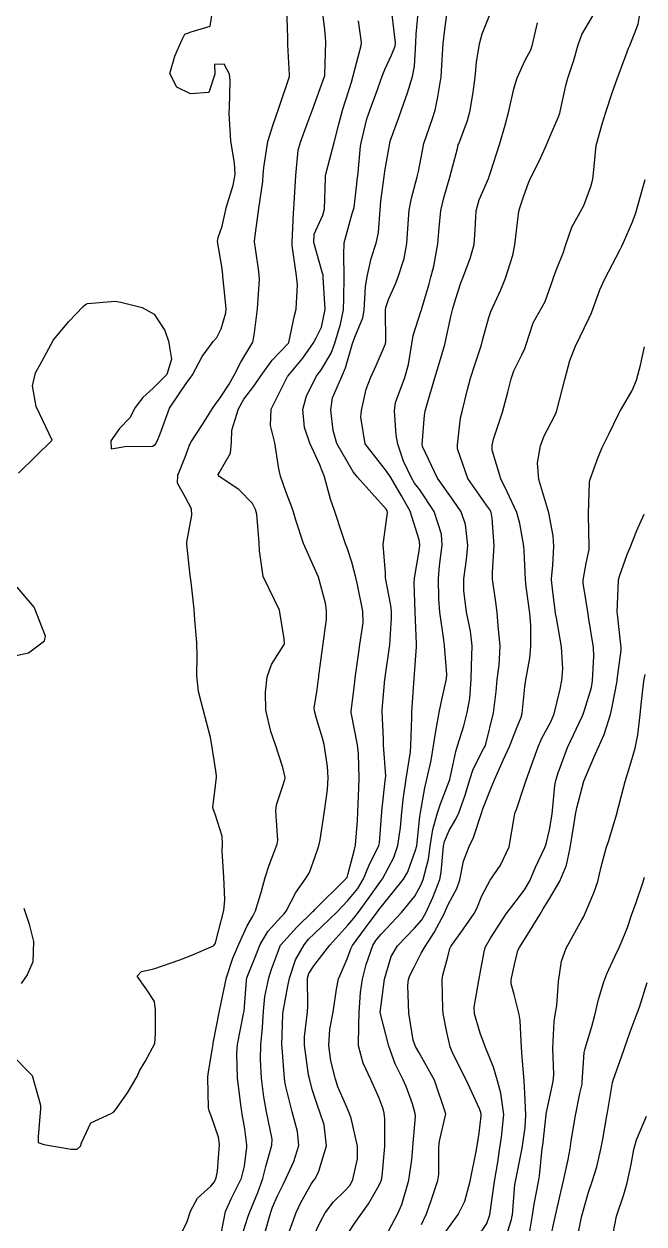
# Model space of a CAD drawing. Header units: metres. Extents: x 307586 to 320046, y 7427249 to 7434250.
# Drawn here: x 319265.2 to 319302.3, y 7427977.6 to 7428049.3 of the extents above; entities that cross this region are included whole.
import ezdxf

# ---------------------------------------------------------------- set-up
doc = ezdxf.new("R2010")
doc.units = ezdxf.units.M
doc.header["$MEASUREMENT"] = 0
doc.layers.add('Curvas de Nivel 1m', color=11, linetype='Continuous')
doc.layers.add('Curvas de Nivel 5m', color=15, linetype='Continuous')

msp = doc.modelspace()

# ---------------------------------------------------------------- linework, layer by layer
at = {"layer": 'Curvas de Nivel 1m', "flags": 128}
for points, elevation in [([(319264.455, 7427987.696), (319265.697, 7427986.437), (319266.197, 7427984.652), (319266.198, 7427984.432), (319266.056, 7427982.774), (319266.061, 7427982.433), (319266.392, 7427982.303), (319268.015, 7427982.031), (319268.389, 7427982.019), (319268.583, 7427982.206), (319268.641, 7427982.398), (319269.202, 7427983.595), (319270.411, 7427984.155), (319270.556, 7427984.234), (319270.669, 7427984.377), (319271.396, 7427985.402), (319271.96, 7427986.365), (319272.108, 7427986.702), (319272.452, 7427987.264), (319273.027, 7427988.352), (319273.066, 7427988.946), (319273.065, 7427990.351), (319273.007, 7427990.861), (319272.505, 7427991.609), (319271.968, 7427992.365), (319272.225, 7427992.654), (319272.516, 7427992.711), (319272.966, 7427992.802), (319274.523, 7427993.352), (319275.23, 7427993.619), (319276.532, 7427994.175), (319276.625, 7427994.309), (319276.671, 7427994.444), (319277.141, 7427996.301), (319277.213, 7427996.944), (319277.152, 7427998.301), (319277.054, 7427999.855), (319277.07, 7428000.303), (319277.054, 7428000.74), (319276.63, 7428002.051), (319276.526, 7428002.311), (319276.497, 7428002.449), (319276.655, 7428003.751), (319276.709, 7428004.262), (319276.712, 7428004.309), (319276.704, 7428004.35), (319276.666, 7428004.648), (319276.42, 7428006.313), (319276.352, 7428006.647), (319275.918, 7428008.318), (319275.639, 7428009.401), (319275.531, 7428010.322), (319275.553, 7428011.513), (319275.535, 7428012.322), (319275.426, 7428013.67), (319275.374, 7428014.324), (319275.19, 7428015.935), (319275.131, 7428016.327), (319274.942, 7428018.209), (319274.947, 7428018.329), (319275.243, 7428019.93), (319275.218, 7428020.326), (319274.86, 7428020.996), (319274.38, 7428021.85), (319274.41, 7428022.337), (319274.543, 7428022.67), (319274.891, 7428023.568), (319275.092, 7428024.136), (319275.19, 7428024.327), (319275.876, 7428025.358), (319276.466, 7428026.315), (319276.655, 7428026.583), (319276.929, 7428026.946), (319277.473, 7428027.769), (319277.775, 7428028.302), (319278.173, 7428029.08), (319278.875, 7428030.291), (319278.906, 7428030.359), (319278.978, 7428030.838), (319279.17, 7428032.287), (319279.274, 7428034.032), (319279.271, 7428034.286), (319279.248, 7428034.51), (319279.039, 7428035.883), (319278.99, 7428036.291), (319278.99, 7428036.344), (319279.048, 7428036.801), (319279.251, 7428038.287), (319279.473, 7428039.898), (319279.511, 7428040.284), (319279.537, 7428040.723), (319279.779, 7428042.28), (319280.097, 7428043.307), (319280.433, 7428044.271), (319281.072, 7428046.171), (319281.084, 7428046.261), (319280.985, 7428048.067), (319280.971, 7428048.263), (319280.97, 7428048.48), (319280.907, 7428050.265)], 787), ([(319264.873, 7428022.45), (319265.883, 7428023.44), (319266.893, 7428024.43), (319265.935, 7428026.44), (319265.704, 7428027.673), (319265.887, 7428028.441), (319266.27, 7428029.12), (319266.973, 7428030.43), (319267.881, 7428031.524), (319268.744, 7428032.412), (319268.872, 7428032.533), (319268.996, 7428032.596), (319270.654, 7428032.729), (319270.997, 7428032.685), (319272.272, 7428032.367), (319272.989, 7428031.955), (319273.618, 7428030.989), (319273.833, 7428030.347), (319274.026, 7428029.275), (319273.752, 7428028.348), (319272.935, 7428027.531), (319272.317, 7428026.978), (319271.843, 7428026.371), (319271.523, 7428025.768), (319270.91, 7428025.131), (319270.404, 7428024.387), (319270.42, 7428023.911), (319270.897, 7428023.989), (319271.229, 7428024.046), (319272.898, 7428024.061), (319273.066, 7428024.192), (319273.161, 7428024.356), (319273.353, 7428024.799), (319273.904, 7428026.345), (319274.938, 7428027.866), (319275.141, 7428028.128), (319275.271, 7428028.327), (319275.863, 7428029.417), (319276.521, 7428030.315), (319276.722, 7428030.566), (319276.981, 7428031.088), (319277.262, 7428032.035), (319277.28, 7428032.307), (319277.094, 7428034.237), (319277.083, 7428034.309), (319277.028, 7428034.81), (319276.764, 7428036.313), (319276.809, 7428036.549), (319277.052, 7428037.221), (319277.248, 7428038.121), (319277.296, 7428038.308), (319277.709, 7428039.678), (319277.819, 7428040.303), (319277.797, 7428041), (319277.564, 7428042.305), (319277.47, 7428043.974), (319277.497, 7428044.306), (319277.534, 7428045.932), (319277.48, 7428046.307), (319277.169, 7428046.9), (319276.593, 7428046.891), (319276.621, 7428046.315), (319276.263, 7428045.208), (319275.151, 7428045.14), (319274.341, 7428045.528), (319273.916, 7428046.349), (319274.217, 7428047.388), (319274.646, 7428048.338), (319274.823, 7428048.701), (319275.19, 7428048.833), (319276.338, 7428049.176), (319276.515, 7428050.317)], 786), ([(319274.323, 7427976.385), (319274.967, 7427977.693), (319275.163, 7427978.322), (319275.577, 7427979.096), (319276.365, 7427979.81), (319276.598, 7427980.078), (319276.701, 7427980.305), (319276.78, 7427980.707), (319276.893, 7427982.302), (319276.84, 7427982.746), (319276.409, 7427983.963), (319276.274, 7427984.311), (319276.239, 7427984.488), (319276.195, 7427986.312), (319276.219, 7427986.538), (319276.459, 7427987.937), (319276.507, 7427988.309), (319276.515, 7427988.361), (319276.9, 7427990.304), (319276.981, 7427990.786), (319277.3, 7427992.298), (319277.689, 7427993.452), (319278.042, 7427994.287), (319278.554, 7427995.374), (319278.886, 7427995.95), (319279.052, 7427996.275), (319279.398, 7427997.448), (319279.627, 7427998.27), (319279.857, 7427999.004), (319280.345, 7428000.263), (319280.383, 7428000.495), (319280.257, 7428002.264), (319280.289, 7428002.612), (319280.655, 7428003.701), (319280.797, 7428004.122), (319280.807, 7428004.259), (319280.669, 7428004.859), (319280.22, 7428006.265), (319279.963, 7428006.995), (319279.659, 7428008.27), (319279.643, 7428009.347), (319279.743, 7428010.27), (319279.991, 7428011.017), (319280.752, 7428012.206), (319280.771, 7428012.242), (319280.774, 7428012.26), (319280.757, 7428012.551), (319280.471, 7428014.263), (319280.17, 7428014.885), (319279.492, 7428016.273), (319279.281, 7428017.812), (319279.26, 7428018.276), (319279.124, 7428020.002), (319279.049, 7428020.278), (319278.856, 7428020.635), (319278.05, 7428021.478), (319276.872, 7428022.249), (319276.822, 7428022.311), (319276.821, 7428022.363), (319276.875, 7428022.472), (319277.554, 7428023.639), (319277.602, 7428024.3), (319277.633, 7428025.025), (319278.037, 7428026.299), (319278.352, 7428026.873), (319278.937, 7428027.657), (319279.379, 7428028.283), (319280.03, 7428029.201), (319280.972, 7428030.183), (319281.008, 7428030.224), (319281.027, 7428030.259), (319281.374, 7428031.871), (319281.465, 7428032.255), (319281.556, 7428033.714), (319281.498, 7428034.255), (319281.241, 7428036.058), (319281.229, 7428036.258), (319281.311, 7428038.006), (319281.338, 7428038.257), (319281.432, 7428039.912), (319281.447, 7428040.256), (319281.602, 7428041.761), (319281.726, 7428042.254), (319282.104, 7428043.274), (319282.464, 7428044.247), (319282.652, 7428044.741), (319283.162, 7428046.177), (319283.179, 7428046.24), (319283.185, 7428046.261), (319283.24, 7428048.239), (319283.194, 7428048.99), (319283.022, 7428050.242)], 788), ([(319279.605, 7427976.993), (319279.963, 7427978.264), (319280.063, 7427978.547), (319280.358, 7427979.232), (319280.701, 7427979.922), (319280.865, 7427980.255), (319281.343, 7427981.29), (319281.631, 7427982.248), (319281.564, 7427983.09), (319281.242, 7427984.252), (319280.839, 7427985.856), (319280.772, 7427986.257), (319280.631, 7427988.089), (319280.627, 7427988.258), (319280.668, 7427990.08), (319280.691, 7427990.258), (319280.981, 7427991.782), (319281.071, 7427992.254), (319281.429, 7427993.352), (319281.944, 7427994.246), (319282.216, 7427994.574), (319282.55, 7427994.899), (319283.924, 7427996.22), (319284.57, 7427996.889), (319285.167, 7427997.615), (319285.505, 7427998.201), (319285.827, 7427998.965), (319286.41, 7428000.192), (319286.459, 7428000.347), (319286.59, 7428002.19), (319286.594, 7428002.23), (319286.639, 7428002.6), (319286.804, 7428004.045), (319286.823, 7428004.188), (319286.835, 7428004.358), (319286.702, 7428006.19), (319286.701, 7428006.207), (319286.686, 7428006.545), (319286.618, 7428008.191), (319286.621, 7428008.274), (319286.722, 7428009.43), (319286.78, 7428010.141), (319286.786, 7428010.189), (319286.792, 7428010.247), (319287.082, 7428012.185), (319287.183, 7428013.777), (319287.178, 7428014.184), (319287.143, 7428014.541), (319286.823, 7428016.19), (319286.823, 7428016.209), (319286.806, 7428016.474), (319286.683, 7428018.191), (319286.687, 7428018.329), (319286.84, 7428019.351), (319286.938, 7428020.102), (319286.921, 7428020.189), (319286.898, 7428020.234), (319286.854, 7428020.292), (319285.144, 7428022.207), (319284.878, 7428022.538), (319283.911, 7428024.225), (319283.685, 7428025.003), (319283.543, 7428026.231), (319283.648, 7428026.947), (319284.196, 7428028.221), (319284.415, 7428028.754), (319284.852, 7428030.212), (319284.977, 7428030.575), (319285.461, 7428031.733), (319285.532, 7428032.205), (319285.623, 7428033.595), (319285.719, 7428034.203), (319285.956, 7428035.279), (319286.247, 7428036.198), (319286.402, 7428036.844), (319286.497, 7428038.196), (319286.543, 7428038.723), (319286.736, 7428040.194), (319286.782, 7428040.507), (319287.064, 7428042.19), (319287.073, 7428042.231), (319287.115, 7428042.356), (319287.607, 7428043.715), (319287.78, 7428044.184), (319288.134, 7428045.2), (319288.43, 7428046.177), (319288.558, 7428046.787), (319288.637, 7428048.175), (319288.654, 7428048.712), (319288.792, 7428050.174)], 791), ([(319281.001, 7427976.922), (319281.472, 7427978.243), (319281.753, 7427978.838), (319282.368, 7427979.924), (319282.5, 7427980.109), (319282.592, 7427980.237), (319282.801, 7427980.657), (319283.281, 7427982.227), (319283.153, 7427983.487), (319282.885, 7427984.233), (319282.762, 7427984.57), (319282.436, 7427985.596), (319282.264, 7427986.242), (319282.22, 7427986.467), (319281.971, 7427988.245), (319281.965, 7427988.751), (319282.145, 7427990.243), (319282.164, 7427990.576), (319282.153, 7427992.244), (319282.226, 7427992.534), (319282.524, 7427992.991), (319283.07, 7427993.696), (319283.478, 7427994.226), (319284.555, 7427995.426), (319284.918, 7427995.848), (319285.193, 7427996.204), (319285.783, 7427996.986), (319286.582, 7427998.121), (319286.626, 7427998.189), (319287.306, 7427999.476), (319287.543, 7428000.176), (319287.709, 7428001.259), (319287.789, 7428002.173), (319287.876, 7428002.94), (319288.058, 7428004.169), (319288.3, 7428005.786), (319288.332, 7428006.165), (319288.384, 7428007.849), (319288.394, 7428008.165), (319288.407, 7428008.465), (319288.528, 7428010.163), (319288.663, 7428012.072), (319288.675, 7428012.161), (319288.674, 7428012.242), (319288.594, 7428014.163), (319288.533, 7428015.897), (319288.544, 7428016.164), (319288.819, 7428017.813), (319288.872, 7428018.11), (319288.872, 7428018.16), (319288.827, 7428018.461), (319288.296, 7428020.168), (319287.776, 7428021.091), (319287.134, 7428022.186), (319286.879, 7428022.564), (319285.598, 7428024.203), (319285.334, 7428025.791), (319285.39, 7428026.205), (319285.668, 7428027.471), (319285.945, 7428028.2), (319286.255, 7428028.896), (319286.812, 7428030.192), (319286.835, 7428030.331), (319286.815, 7428032.192), (319286.835, 7428032.352), (319287.003, 7428032.835), (319287.421, 7428033.782), (319287.575, 7428034.184), (319287.932, 7428035.283), (319288.096, 7428036.179), (319288.157, 7428037.074), (319288.233, 7428038.178), (319288.36, 7428038.891), (319288.705, 7428040.174), (319288.784, 7428040.486), (319289.113, 7428042.17), (319289.634, 7428043.664), (319289.778, 7428044.16), (319289.95, 7428044.957), (319290.14, 7428046.155), (319290.205, 7428047.186), (319290.259, 7428048.154), (319290.357, 7428048.991), (319290.517, 7428050.15)], 792), ([(319282.325, 7427976.453), (319282.903, 7427977.659), (319283.215, 7427978.221), (319283.704, 7427978.868), (319284.362, 7427979.508), (319284.703, 7427979.871), (319284.868, 7427980.205), (319285.145, 7427981.443), (319285.144, 7427982.202), (319284.753, 7427983.871), (319284.64, 7427984.208), (319284.428, 7427984.711), (319283.975, 7427985.753), (319283.82, 7427986.219), (319283.538, 7427987.308), (319283.422, 7427988.226), (319283.492, 7427989.211), (319283.681, 7427990.222), (319283.884, 7427991.596), (319283.998, 7427992.218), (319284.156, 7427992.578), (319284.531, 7427993.4), (319284.735, 7427994.013), (319284.839, 7427994.207), (319285.565, 7427995.188), (319286.311, 7427996.193), (319286.417, 7427996.339), (319286.566, 7427996.533), (319287.888, 7427998.17), (319288.144, 7427998.612), (319288.609, 7427999.896), (319288.668, 7428000.104), (319288.678, 7428000.159), (319288.864, 7428001.924), (319288.902, 7428002.157), (319289.173, 7428003.637), (319289.288, 7428004.154), (319289.548, 7428005.277), (319289.686, 7428006.15), (319289.815, 7428007.025), (319290.028, 7428008.147), (319290.144, 7428008.713), (319290.457, 7428010.143), (319290.474, 7428010.404), (319290.339, 7428012.144), (319290.28, 7428012.625), (319290.067, 7428014.147), (319289.999, 7428014.94), (319289.982, 7428016.148), (319290.052, 7428016.906), (319290.201, 7428018.146), (319290.169, 7428018.811), (319289.733, 7428020.151), (319288.866, 7428021.455), (319288.556, 7428021.851), (319288.365, 7428022.168), (319287.886, 7428023.177), (319287.544, 7428024.18), (319287.454, 7428024.728), (319287.345, 7428026.184), (319287.42, 7428026.677), (319287.966, 7428028.18), (319288.19, 7428028.942), (319288.386, 7428030.176), (319288.468, 7428030.685), (319288.949, 7428032.17), (319288.96, 7428032.204), (319288.995, 7428032.306), (319289.417, 7428033.764), (319289.532, 7428034.162), (319289.704, 7428034.835), (319289.948, 7428036.156), (319290.028, 7428037.13), (319290.13, 7428038.154), (319290.304, 7428038.922), (319290.652, 7428040.147), (319291.11, 7428041.868), (319291.168, 7428042.084), (319291.192, 7428042.139), (319291.722, 7428043.546), (319291.869, 7428044.133), (319292.053, 7428045.232), (319292.171, 7428046.13), (319292.264, 7428047.037), (319292.431, 7428048.128), (319292.597, 7428048.721), (319293.144, 7428050.121)], 793), ([(319288.97, 7427977.52), (319289.264, 7427978.151), (319289.554, 7427978.949), (319289.953, 7427980.144), (319290.009, 7427980.512), (319290.006, 7427982.144), (319290.043, 7427982.498), (319290.423, 7427984.14), (319289.737, 7427986.147), (319288.798, 7427987.818), (319288.604, 7427988.159), (319288.469, 7427988.552), (319288.216, 7427990.164), (319288.156, 7427991.812), (319288.197, 7427992.165), (319288.271, 7427992.409), (319288.524, 7427992.917), (319288.946, 7427993.747), (319289.184, 7427994.154), (319289.726, 7427994.973), (319290.336, 7427996.142), (319290.401, 7427996.305), (319290.568, 7427996.666), (319291.089, 7427997.623), (319291.259, 7427998.133), (319291.477, 7427999.254), (319291.817, 7428000.128), (319292.074, 7428000.67), (319292.553, 7428002.121), (319292.573, 7428002.182), (319292.637, 7428002.379), (319293.132, 7428003.637), (319293.321, 7428004.11), (319293.858, 7428005.285), (319294.231, 7428006.097), (319294.695, 7428007.276), (319294.922, 7428007.866), (319294.986, 7428008.087), (319295.137, 7428009.676), (319295.201, 7428010.085), (319295.446, 7428011.383), (319295.501, 7428012.083), (319295.509, 7428013.346), (319295.446, 7428014.083), (319295.232, 7428015.653), (319295.187, 7428016.086), (319295.105, 7428017.802), (319295.077, 7428018.087), (319294.843, 7428019.447), (319294.669, 7428020.093), (319294.094, 7428021.33), (319293.702, 7428022.108), (319293.195, 7428023.819), (319293.183, 7428024.116), (319293.275, 7428024.483), (319293.808, 7428026.107), (319294.132, 7428027.299), (319294.323, 7428028.099), (319294.486, 7428028.561), (319294.965, 7428029.536), (319295.146, 7428029.913), (319295.205, 7428030.088), (319295.633, 7428031.437), (319295.995, 7428032.08), (319296.362, 7428032.717), (319296.835, 7428034.072), (319296.879, 7428034.217), (319297.028, 7428034.626), (319297.446, 7428035.658), (319297.584, 7428036.065), (319297.949, 7428037.166), (319298.447, 7428038.056), (319298.666, 7428038.457), (319299.086, 7428039.592), (319299.189, 7428039.951), (319299.214, 7428040.048), (319299.233, 7428040.186), (319299.417, 7428042.045), (319299.782, 7428043.391), (319299.981, 7428044.037), (319300.378, 7428045.255), (319300.662, 7428046.028), (319301.177, 7428047.43), (319301.341, 7428047.858), (319301.416, 7428048.018), (319301.923, 7428049.292), (319302.048, 7428050.012)], 796), ([(319276.989, 7427976.959), (319277.252, 7427978.296), (319277.588, 7427979.058), (319278.205, 7427980.283), (319278.38, 7427981.009), (319278.519, 7427982.151), (319278.52, 7427982.279), (319278.402, 7427983.236), (319278.248, 7427984.119), (319278.221, 7427984.283), (319278.182, 7427984.518), (319277.969, 7427986.287), (319277.919, 7427987.749), (319277.976, 7427988.287), (319278.33, 7427990.122), (319278.356, 7427990.282), (319278.511, 7427992.103), (319278.523, 7427992.27), (319279.098, 7427993.711), (319279.328, 7427994.272), (319279.776, 7427995.042), (319280.559, 7427995.89), (319280.746, 7427996.073), (319280.878, 7427996.257), (319281.446, 7427997.38), (319282.064, 7427998.245), (319282.262, 7427998.569), (319282.602, 7427999.534), (319282.795, 7428000.052), (319282.853, 7428000.236), (319282.909, 7428000.529), (319283.166, 7428002.232), (319283.35, 7428003.532), (319283.385, 7428004.229), (319283.342, 7428004.902), (319283.146, 7428006.233), (319283.058, 7428006.606), (319282.698, 7428007.776), (319282.566, 7428008.241), (319282.554, 7428008.393), (319282.722, 7428009.507), (319282.812, 7428010.159), (319282.824, 7428010.239), (319282.839, 7428010.343), (319283.096, 7428012.235), (319283.279, 7428013.729), (319283.297, 7428014.232), (319283.223, 7428014.669), (319282.803, 7428016.24), (319281.918, 7428018.249), (319281.454, 7428019.644), (319281.267, 7428020.256), (319280.864, 7428021.349), (319280.532, 7428022.263), (319280.444, 7428022.7), (319280.195, 7428024.267), (319279.94, 7428025.297), (319279.971, 7428026.274), (319280.942, 7428028.199), (319280.965, 7428028.238), (319280.978, 7428028.26), (319281.882, 7428029.328), (319282.517, 7428030.245), (319282.679, 7428030.54), (319282.982, 7428031.181), (319283.204, 7428032.237), (319283.088, 7428034.173), (319283.086, 7428034.239), (319283.08, 7428034.295), (319283.025, 7428034.473), (319282.529, 7428036.245), (319282.545, 7428036.748), (319283.059, 7428037.881), (319283.168, 7428038.238), (319283.223, 7428040.106), (319283.227, 7428040.238), (319283.265, 7428040.408), (319283.755, 7428042.23), (319284.027, 7428043.33), (319284.257, 7428044.223), (319284.774, 7428045.831), (319284.884, 7428046.214), (319285.174, 7428047.341), (319285.365, 7428048.024), (319285.388, 7428048.208), (319285.202, 7428049.492)], 789), ([(319284.327, 7427976.598), (319284.956, 7427977.584), (319285.402, 7427978.199), (319285.799, 7427978.748), (319286.366, 7427979.724), (319286.52, 7427980.038), (319286.568, 7427980.187), (319286.606, 7427980.417), (319286.768, 7427982.184), (319286.772, 7427983.831), (319286.744, 7427984.185), (319286.684, 7427984.445), (319286.432, 7427985.081), (319285.937, 7427986.195), (319285.486, 7427987.166), (319285.206, 7427988.203), (319285.217, 7427989.467), (319285.243, 7427990.202), (319285.318, 7427991.388), (319285.442, 7427992.201), (319285.659, 7427993.066), (319286.048, 7427994.195), (319286.229, 7427994.51), (319286.55, 7427994.888), (319287.779, 7427996.172), (319288.573, 7427997.161), (319288.932, 7427997.804), (319289.072, 7427998.155), (319289.378, 7427999.376), (319289.486, 7428000.151), (319289.639, 7428001.134), (319289.925, 7428002.147), (319290.103, 7428002.683), (319290.663, 7428004.14), (319291.018, 7428005.798), (319291.115, 7428006.136), (319291.49, 7428007.337), (319291.7, 7428008.13), (319291.86, 7428008.985), (319291.94, 7428010.128), (319291.965, 7428010.904), (319291.997, 7428012.128), (319291.888, 7428013.007), (319291.662, 7428014.131), (319291.492, 7428015.437), (319291.49, 7428016.133), (319291.662, 7428017.284), (319291.728, 7428018.131), (319291.595, 7428019.379), (319291.342, 7428020.135), (319290.86, 7428020.83), (319289.929, 7428022.149), (319289.02, 7428024.04), (319288.999, 7428024.159), (319289.156, 7428025.922), (319289.188, 7428026.157), (319289.278, 7428026.508), (319289.773, 7428028.158), (319290.041, 7428029.069), (319290.358, 7428030.149), (319290.744, 7428031.897), (319290.807, 7428032.143), (319290.847, 7428032.29), (319291.003, 7428032.832), (319291.323, 7428033.832), (319291.438, 7428034.136), (319291.877, 7428035.29), (319292.111, 7428036.129), (319292.182, 7428036.998), (319292.236, 7428038.128), (319292.41, 7428038.789), (319292.991, 7428040.121), (319293.018, 7428040.196), (319293.096, 7428040.429), (319293.629, 7428042.112), (319293.971, 7428043.267), (319294.194, 7428044.104), (319294.49, 7428045.434), (319294.689, 7428046.097), (319295.174, 7428047.153), (319295.495, 7428047.771), (319295.612, 7428048.086), (319295.896, 7428049.389)], 794), ([(319290.331, 7427976.956), (319291.156, 7427978.128), (319291.557, 7427978.92), (319291.879, 7427980.117), (319292.252, 7427981.982), (319292.278, 7427982.121), (319292.291, 7427982.224), (319292.406, 7427982.981), (319292.525, 7427984.015), (319292.532, 7427984.118), (319292.516, 7427984.211), (319292.426, 7427984.442), (319291.662, 7427986.128), (319290.842, 7427987.753), (319290.682, 7427988.138), (319290.476, 7427989.022), (319290.268, 7427990.142), (319290.237, 7427990.401), (319290.196, 7427992.143), (319290.239, 7427992.421), (319290.534, 7427993.536), (319290.662, 7427994.018), (319290.721, 7427994.138), (319291.48, 7427995.204), (319292.114, 7427996.124), (319292.267, 7427996.422), (319292.573, 7427997.172), (319293.081, 7427998.113), (319293.689, 7427999.011), (319294.207, 7428000.096), (319294.524, 7428001.984), (319294.551, 7428002.091), (319294.574, 7428002.151), (319294.637, 7428002.338), (319295.079, 7428003.664), (319295.217, 7428004.084), (319295.606, 7428005.148), (319295.948, 7428006.077), (319296.165, 7428006.599), (319296.698, 7428007.588), (319296.891, 7428008.067), (319297.251, 7428009.536), (319297.362, 7428010.061), (319297.42, 7428010.74), (319297.33, 7428012.061), (319297.043, 7428013.802), (319296.985, 7428014.067), (319296.956, 7428014.238), (319296.798, 7428015.543), (319296.74, 7428016.071), (319296.742, 7428016.132), (319296.812, 7428016.949), (319296.876, 7428018.069), (319296.832, 7428018.705), (319296.572, 7428020.073), (319296.45, 7428020.481), (319295.977, 7428022.079), (319295.901, 7428023.067), (319296.077, 7428024.078), (319296.307, 7428024.678), (319296.921, 7428025.865), (319297.02, 7428026.069), (319297.063, 7428026.206), (319297.532, 7428028.061), (319297.838, 7428029.178), (319298.164, 7428030.052), (319298.99, 7428031.733), (319299.137, 7428032.048), (319299.636, 7428033.418), (319299.899, 7428034.037), (319300.835, 7428035.817), (319300.938, 7428036.022), (319301.045, 7428036.25), (319301.588, 7428037.484), (319301.786, 7428038.013), (319302.067, 7428039.021), (319302.328, 7428040.008)], 797), ([(319292.33, 7427976.778), (319292.87, 7427977.572), (319293.056, 7427978.103), (319293.221, 7427979.241), (319293.335, 7427980.1), (319293.526, 7427981.24), (319293.659, 7427982.101), (319293.759, 7427982.743), (319293.885, 7427984.098), (319293.718, 7427985.383), (319293.516, 7427986.104), (319293.264, 7427986.921), (319292.801, 7427988.115), (319292.475, 7427988.953), (319292.136, 7427990.124), (319292.108, 7427990.513), (319292.4, 7427992.121), (319292.419, 7427992.216), (319292.523, 7427992.766), (319292.726, 7427993.932), (319292.785, 7427994.116), (319293.087, 7427994.65), (319294.03, 7427996.098), (319294.57, 7427996.804), (319295.133, 7427997.529), (319295.436, 7427998.081), (319295.788, 7427998.885), (319296.339, 7428000.073), (319296.412, 7428000.275), (319296.623, 7428001.121), (319296.781, 7428002.068), (319296.944, 7428003.78), (319297, 7428004.065), (319297.138, 7428004.533), (319297.698, 7428006.055), (319298.565, 7428007.906), (319298.628, 7428008.041), (319298.648, 7428008.096), (319298.706, 7428008.272), (319299.128, 7428009.634), (319299.196, 7428010.035), (319299.277, 7428011.505), (319299.259, 7428012.035), (319298.951, 7428013.867), (319298.922, 7428014.039), (319298.792, 7428014.902), (319298.637, 7428015.878), (319298.636, 7428016.043), (319298.813, 7428017.063), (319298.984, 7428017.876), (319298.999, 7428018.038), (319298.955, 7428019.935), (319298.955, 7428020.039), (319299.01, 7428021.9), (319299.034, 7428022.038), (319299.52, 7428023.408), (319299.782, 7428024.031), (319300.158, 7428024.78), (319300.754, 7428026.022), (319300.815, 7428026.131), (319300.926, 7428026.304), (319301.556, 7428027.394), (319301.816, 7428028.011), (319302.065, 7428028.9), (319302.301, 7428030.007)], 798), ([(319293.938, 7427976.483), (319294.34, 7427977.82), (319294.393, 7427978.038), (319294.4, 7427978.089), (319294.554, 7427979.904), (319294.58, 7427980.088), (319294.888, 7427981.585), (319294.976, 7427982.084), (319295.164, 7427983.33), (319295.199, 7427984.082), (319295.137, 7427985.382), (319295.111, 7427986.083), (319294.988, 7427987.554), (319294.939, 7427988.085), (319294.859, 7427989.715), (319294.815, 7427990.087), (319294.505, 7427991.284), (319294.322, 7427991.904), (319294.323, 7427992.093), (319294.353, 7427992.255), (319294.527, 7427993.061), (319294.732, 7427993.896), (319294.821, 7427994.087), (319295.491, 7427995.143), (319296.06, 7427996.075), (319296.25, 7427996.39), (319296.571, 7427996.927), (319297.233, 7427998.06), (319297.639, 7427999.012), (319297.853, 7428000.051), (319298.092, 7428001.513), (319298.18, 7428002.047), (319298.248, 7428002.437), (319298.663, 7428004.04), (319299.265, 7428005.446), (319299.533, 7428006.031), (319299.893, 7428006.826), (319300.265, 7428008.024), (319300.347, 7428008.385), (319300.656, 7428010.021), (319300.667, 7428010.088), (319300.74, 7428010.687), (319300.906, 7428011.864), (319300.91, 7428012.018), (319300.772, 7428013.278), (319300.678, 7428014.021), (319300.668, 7428014.137), (319300.744, 7428016.021), (319300.751, 7428016.072), (319300.806, 7428016.281), (319301.256, 7428017.578), (319301.433, 7428018.014), (319301.832, 7428019.016), (319302.271, 7428020.006)], 799), ([(319264.744, 7428011.548), (319265.481, 7428011.707), (319266.428, 7428012.433), (319266.482, 7428012.707), (319265.811, 7428014.44), (319264.791, 7428015.641)], 786), ([(319296.604, 7427976.344), (319296.975, 7427978.061), (319297.231, 7427979.185), (319297.434, 7427980.054), (319297.74, 7427981.403), (319297.853, 7427982.048), (319297.923, 7427982.525), (319298.17, 7427984.044), (319298.436, 7427985.359), (319298.562, 7427985.919), (319298.579, 7427986.039), (319298.7, 7427987.798), (319298.744, 7427988.037), (319299.154, 7427989.362), (319299.327, 7427990.032), (319299.552, 7427990.98), (319299.857, 7427992.027), (319300.037, 7427992.507), (319300.537, 7427993.596), (319300.68, 7427993.88), (319300.755, 7427994.018), (319301.281, 7427995.287), (319301.528, 7427996.01), (319301.8, 7427996.778), (319302.216, 7427998.004), (319302.3, 7427998.29)], 801), ([(319265.2, 7427996.444), (319265.514, 7427995.475), (319265.776, 7427994.438), (319265.729, 7427993.23), (319265.387, 7427992.441), (319265.027, 7427991.925)], 787), ([(319298.332, 7427976.966), (319298.51, 7427977.869), (319298.553, 7427978.038), (319298.953, 7427979.446), (319299.151, 7427980.032), (319299.45, 7427980.962), (319299.697, 7427982.027), (319299.803, 7427982.625), (319300.047, 7427984.024), (319300.107, 7427984.342), (319300.387, 7427986.021), (319300.397, 7427986.066), (319300.445, 7427986.214), (319300.929, 7427987.545), (319301.091, 7427988.014), (319301.438, 7427989.051), (319301.809, 7427990.007), (319301.992, 7427990.511), (319302.461, 7427992.001)], 802), ([(319300.327, 7427976.46), (319300.617, 7427978.016), (319301.055, 7427979.317), (319301.271, 7427980.007), (319301.497, 7427981.116), (319301.665, 7427982.001), (319301.827, 7427982.574), (319302.423, 7427983.99)], 803)]:
    msp.add_lwpolyline(points, dxfattribs=dict(at, elevation=elevation))
at = {"layer": 'Curvas de Nivel 5m', "flags": 128}
for points, elevation in [([(319278.331, 7427977.137), (319278.608, 7427978.01), (319278.704, 7427978.276), (319279.19, 7427979.442), (319279.472, 7427980.269), (319279.665, 7427980.982), (319280.022, 7427982.264), (319280.034, 7427982.626), (319279.702, 7427984.267), (319279.546, 7427985.154), (319279.398, 7427986.27), (319279.335, 7427987.391), (319279.361, 7427988.271), (319279.452, 7427989.297), (319279.525, 7427990.27), (319279.607, 7427991.164), (319279.832, 7427992.267), (319280.003, 7427992.783), (319280.542, 7427994.223), (319280.551, 7427994.252), (319281.506, 7427995.298), (319282.48, 7427996.241), (319282.521, 7427996.282), (319282.564, 7427996.336), (319284.467, 7427998.212), (319284.517, 7427998.278), (319284.587, 7427998.501), (319284.948, 7427999.867), (319285.02, 7428000.206), (319285.143, 7428001.689), (319285.16, 7428002.205), (319285.219, 7428003.64), (319285.235, 7428004.204), (319285.207, 7428005.675), (319285.144, 7428006.205), (319284.77, 7428008.142), (319284.764, 7428008.209), (319284.976, 7428009.96), (319285.006, 7428010.207), (319285.214, 7428011.74), (319285.288, 7428012.205), (319285.481, 7428013.494), (319285.459, 7428014.203), (319285.129, 7428015.877), (319285.048, 7428016.208), (319284.812, 7428017.121), (319284.541, 7428017.935), (319284.428, 7428018.216), (319284.23, 7428018.821), (319283.762, 7428020.226), (319283.527, 7428020.897), (319283.161, 7428022.236), (319282.884, 7428022.946), (319282.284, 7428024.246), (319281.977, 7428025.184), (319281.873, 7428026.251), (319282.099, 7428027.081), (319282.697, 7428028.242), (319282.797, 7428028.39), (319282.948, 7428028.598), (319283.56, 7428029.635), (319283.784, 7428030.228), (319284.115, 7428031.354), (319284.3, 7428032.22), (319284.328, 7428032.896), (319284.339, 7428034.22), (319284.329, 7428035.513), (319284.335, 7428036.221), (319284.824, 7428037.977), (319284.905, 7428038.212), (319284.936, 7428038.341), (319285.083, 7428039.577), (319285.148, 7428040.154), (319285.157, 7428040.209), (319285.324, 7428041.995), (319285.357, 7428042.208), (319285.707, 7428043.631), (319285.893, 7428044.203), (319286.237, 7428045.114), (319286.621, 7428046.195), (319286.77, 7428046.591), (319287.175, 7428047.447), (319287.389, 7428047.98), (319287.405, 7428048.188), (319287.208, 7428049.854)], 790), ([(319286.669, 7427976.528), (319287.546, 7427978.172), (319287.795, 7427978.724), (319288.21, 7427980.162), (319288.385, 7427981.41), (319288.44, 7427982.112), (319288.443, 7427982.159), (319288.604, 7427983.974), (319288.596, 7427984.158), (319288.429, 7427984.732), (319288.048, 7427985.775), (319287.871, 7427986.169), (319287.4, 7427987.123), (319287.011, 7427988.182), (319286.493, 7427990.19), (319286.763, 7427992.186), (319287.16, 7427993.555), (319287.542, 7427994.175), (319288.554, 7427995.246), (319288.977, 7427995.738), (319289.221, 7427996.153), (319289.647, 7427997.075), (319290.055, 7427998.145), (319290.148, 7427998.586), (319290.28, 7428000.143), (319290.332, 7428000.427), (319290.622, 7428001.09), (319291.01, 7428001.756), (319291.189, 7428002.134), (319291.584, 7428003.196), (319291.855, 7428004.128), (319292.052, 7428004.743), (319292.681, 7428005.959), (319292.768, 7428006.119), (319292.813, 7428006.247), (319293.266, 7428008.112), (319293.436, 7428009.395), (319293.498, 7428010.109), (319293.611, 7428010.977), (319293.668, 7428012.106), (319293.559, 7428013.32), (319293.484, 7428014.109), (319293.411, 7428014.733), (319293.211, 7428016.114), (319293.216, 7428016.523), (319293.317, 7428018.113), (319293.198, 7428019.764), (319293.122, 7428020.116), (319293.039, 7428020.301), (319292.857, 7428020.531), (319291.73, 7428022.131), (319291.125, 7428023.912), (319291.117, 7428024.138), (319291.302, 7428025.753), (319291.389, 7428026.135), (319291.698, 7428027.369), (319291.889, 7428028.131), (319292.157, 7428028.926), (319292.55, 7428030.124), (319292.642, 7428030.458), (319292.989, 7428031.75), (319293.115, 7428032.118), (319293.704, 7428033.419), (319293.998, 7428034.105), (319294.43, 7428035.492), (319294.555, 7428036.097), (319294.749, 7428037.784), (319294.787, 7428038.094), (319294.846, 7428038.314), (319295.077, 7428039.025), (319295.358, 7428039.818), (319295.479, 7428040.086), (319296.029, 7428041.155), (319296.433, 7428042.077), (319296.629, 7428042.566), (319297.138, 7428043.724), (319297.238, 7428043.973), (319297.266, 7428044.069), (319297.599, 7428045.625), (319297.719, 7428046.064), (319298.08, 7428047.155), (319298.336, 7428048.058), (319298.561, 7428048.688), (319299.209, 7428049.79)], 795), ([(319295.417, 7427976.994), (319295.603, 7427978.077), (319295.702, 7427978.727), (319295.96, 7427980.074), (319296.02, 7427980.43), (319296.19, 7427982.072), (319296.211, 7427982.257), (319296.412, 7427984.07), (319296.424, 7427984.136), (319296.837, 7427986.064), (319296.871, 7427986.488), (319296.822, 7427988.065), (319296.893, 7427989.657), (319296.959, 7427990.063), (319297.049, 7427990.613), (319297.152, 7427992.06), (319297.328, 7427993.261), (319297.623, 7427994.054), (319298.56, 7427995.739), (319298.662, 7427995.939), (319298.703, 7427996.039), (319299.26, 7427997.349), (319299.499, 7427998.031), (319299.711, 7427998.914), (319300.008, 7428000.026), (319300.159, 7428000.483), (319300.633, 7428002.02), (319301.036, 7428003.638), (319301.144, 7428004.015), (319301.505, 7428005.181), (319301.741, 7428006.009), (319301.9, 7428006.799), (319302.038, 7428008.007), (319302.106, 7428008.612), (319302.262, 7428010.005), (319302.333, 7428010.408)], 800)]:
    msp.add_lwpolyline(points, dxfattribs=dict(at, elevation=elevation))

doc.saveas('drawing.dxf')
